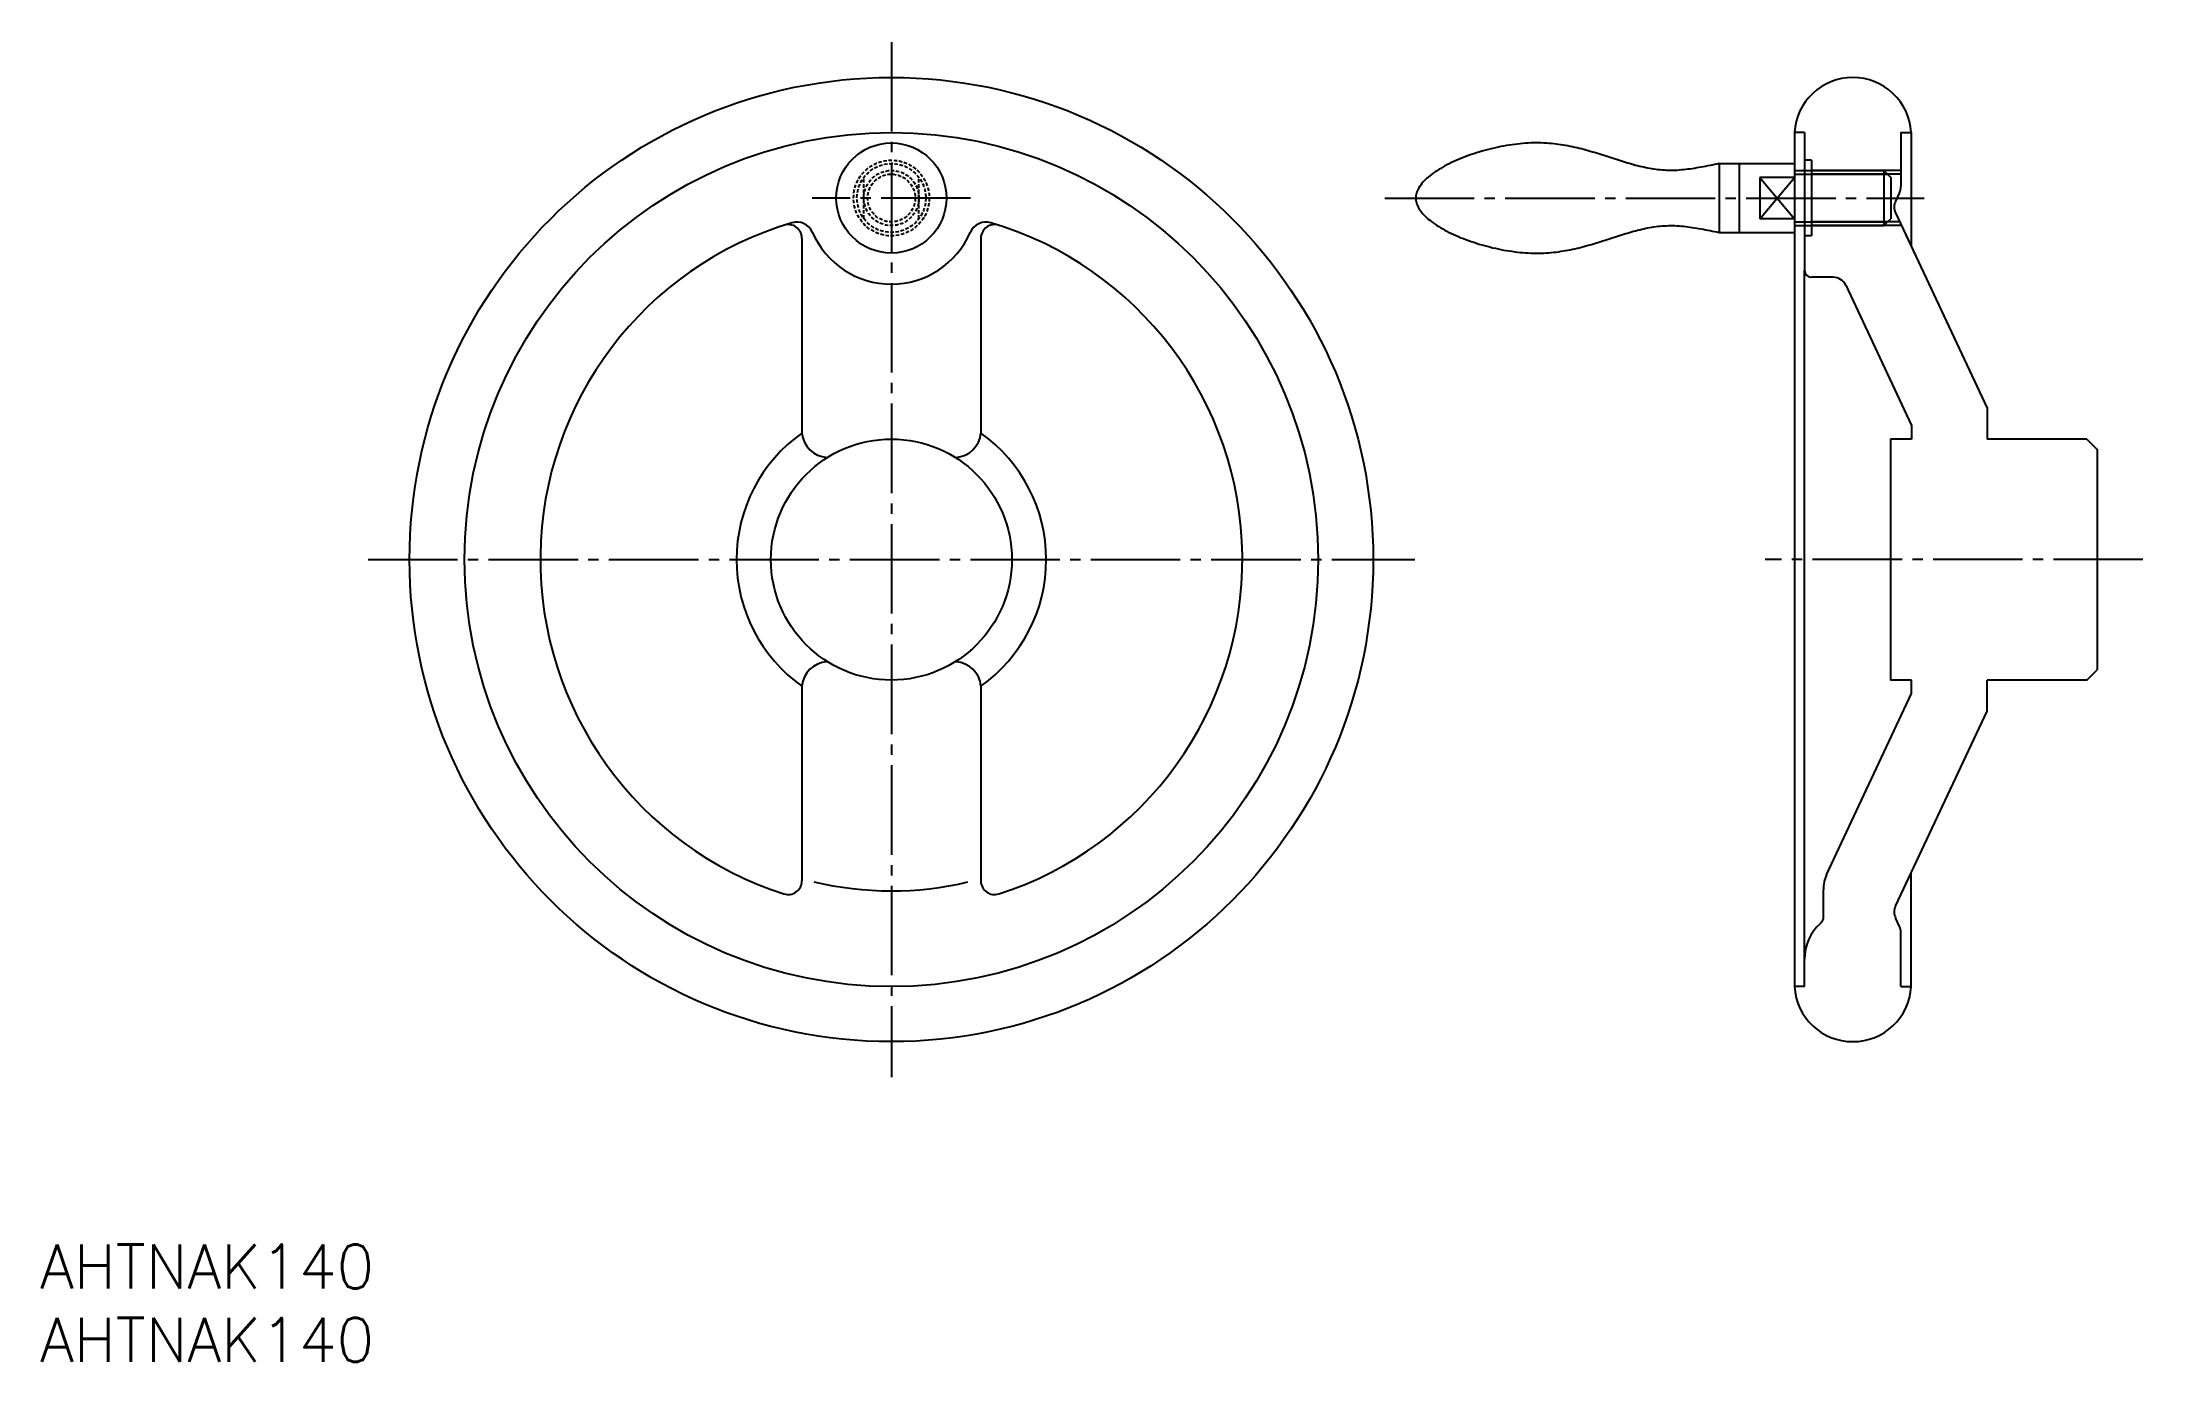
# Model space of a CAD drawing. Extents: x 44 to 349, y 861 to 1053.
import ezdxf

# ---------------------------------------------------------------- set-up
doc = ezdxf.new("R2010")
doc.units = 0
doc.header["$MEASUREMENT"] = 0
doc.linetypes.add('CENTER', pattern=[17.5, 13, -1.5, 1.5, -1.5])
doc.linetypes.add('DASHED', pattern=[0.75, 0.5, -0.25])
doc.layers.get('0').update_dxf_attribs({"linetype": 'CONTINUOUS'})
doc.layers.add('CENTER', color=1, linetype='CENTER')
doc.styles.get("Standard").update_dxf_attribs({"font": 'txt.shx', "bigfont": '@extfont2.shx'})

msp = doc.modelspace()

# ---------------------------------------------------------------- linework, layer by layer
at = {"color": 7, "linetype": 'Continuous'}
for p, q in [((298.72, 1039.51), (298.72, 915.51)), ((300.21, 1039.51), (298.72, 1039.51)), ((300.21, 1039.51), (300.21, 1019.51)), ((314.21, 1039.51), (315.7, 1039.51)), ((314.21, 1039.51), (314.21, 1035.01)), ((315.7, 1039.51), (315.7, 1022.99)), ((287.78, 1035.01), (298.72, 1035.01)), ((287.78, 1035.01), (287.78, 1025.01)), ((290.72, 1035.01), (290.72, 1025.01)), ((298.72, 1035.01), (298.72, 1025.01)), ((301.21, 1035.51), (300.21, 1035.51)), ((301.21, 1035.51), (301.21, 1024.51)), ((314.21, 1035.01), (314.21, 1031.66)), ((298.72, 1033.01), (293.72, 1033.01)), ((293.72, 1033.01), (293.72, 1027.01)), ((298.72, 1034.01), (311.72, 1034.01)), ((314.21, 1033.47), (301.21, 1033.47)), ((311.72, 1034.01), (312.72, 1033.01)), ((311.72, 1034.01), (311.72, 1026.01)), ((312.72, 1033.01), (312.72, 1027.01)), ((314.01, 1030.8), (313.42, 1029.56)), ((298.72, 1027.01), (293.72, 1027.01)), ((298.72, 1026.01), (311.72, 1026.01)), ((314.03, 1026.55), (301.21, 1026.55)), ((311.72, 1026.01), (312.72, 1027.01)), ((313.42, 1027.85), (326.71, 999.51)), ((154.53, 1024.16), (154.53, 995.88)), ((180.53, 1024.16), (180.53, 995.88)), ((287.78, 1025.01), (298.72, 1025.01)), ((301.21, 1024.51), (300.21, 1024.51)), ((300.21, 915.51), (300.21, 1019.51)), ((304.37, 1018.51), (301.21, 1018.51)), ((306.19, 1017.36), (315.74, 996.99)), ((326.71, 999.51), (326.71, 995.01)), ((315.74, 996.99), (315.74, 995.01)), ((315.74, 995.01), (312.71, 995.01)), ((312.71, 995.01), (312.71, 960.01)), ((341.21, 995.01), (326.71, 995.01)), ((341.21, 995.01), (342.71, 993.51)), ((342.71, 993.51), (342.71, 961.51)), ((341.21, 960.01), (342.71, 961.51)), ((154.53, 959.15), (154.53, 930.87)), ((180.53, 959.15), (180.53, 930.87)), ((315.74, 960.01), (312.71, 960.01)), ((315.74, 958.04), (315.74, 960.01)), ((341.21, 960.01), (326.71, 960.01)), ((326.71, 955.51), (326.71, 960.01)), ((303.4, 931.74), (315.74, 958.04)), ((313.42, 927.18), (326.71, 955.51)), ((315.7, 915.51), (315.7, 932.04)), ((302.93, 925.33), (302.93, 929.61)), ((314.01, 924.23), (313.42, 925.47)), ((314.21, 915.51), (314.21, 923.37)), ((300.21, 915.51), (298.72, 915.51)), ((314.21, 915.51), (315.7, 915.51))]:
    msp.add_line(p, q, dxfattribs=at)
at = {"color": 3, "linetype": 'DASHED'}
for p, q in [((163.53, 1027.01), (163.53, 1033.01)), ((171.53, 1027.01), (171.53, 1033.01))]:
    msp.add_line(p, q, dxfattribs=at)
at = {"color": 3, "linetype": 'Continuous'}
for p, q in [((293.72, 1027.01), (298.72, 1033.01)), ((293.72, 1033.01), (298.72, 1027.01)), ((298.72, 1033.47), (312.27, 1033.47)), ((314.21, 1034.01), (301.21, 1034.01)), ((298.72, 1026.55), (312.27, 1026.55)), ((314.28, 1026.01), (301.21, 1026.01))]:
    msp.add_line(p, q, dxfattribs=at)
at = {"color": 7}
msp.add_polyline3d([(287.78, 1035.01, 0), (287.45, 1034.94, 0), (287.13, 1034.87, 0), (286.8, 1034.8, 0), (286.48, 1034.74, 0), (286.15, 1034.67, 0), (285.83, 1034.61, 0), (285.5, 1034.54, 0), (285.18, 1034.48, 0), (284.86, 1034.43, 0), (284.54, 1034.37, 0), (284.22, 1034.32, 0), (283.89, 1034.27, 0), (283.57, 1034.22, 0), (283.26, 1034.18, 0), (282.94, 1034.14, 0), (282.62, 1034.11, 0), (282.31, 1034.08, 0), (281.99, 1034.05, 0), (281.68, 1034.03, 0), (281.37, 1034.02, 0), (281.06, 1034.01, 0), (280.75, 1034.01, 0), (280.44, 1034.01, 0), (280.13, 1034.02, 0), (279.83, 1034.04, 0), (279.53, 1034.06, 0), (279.22, 1034.08, 0), (278.92, 1034.11, 0), (278.62, 1034.15, 0), (278.32, 1034.19, 0), (278.02, 1034.24, 0), (277.73, 1034.29, 0), (277.43, 1034.34, 0), (277.13, 1034.4, 0), (276.84, 1034.47, 0), (276.54, 1034.53, 0), (276.25, 1034.6, 0), (275.95, 1034.68, 0), (275.66, 1034.75, 0), (275.37, 1034.83, 0), (275.07, 1034.91, 0), (274.78, 1035, 0), (274.48, 1035.08, 0), (274.19, 1035.17, 0), (273.89, 1035.26, 0), (273.6, 1035.35, 0), (273.3, 1035.45, 0), (273, 1035.54, 0), (272.71, 1035.64, 0), (272.41, 1035.73, 0), (272.11, 1035.83, 0), (271.81, 1035.93, 0), (271.51, 1036.02, 0), (271.21, 1036.12, 0), (270.9, 1036.22, 0), (270.6, 1036.31, 0), (270.29, 1036.41, 0), (269.99, 1036.5, 0), (269.68, 1036.6, 0), (269.37, 1036.69, 0), (269.05, 1036.78, 0), (268.74, 1036.87, 0), (268.42, 1036.96, 0), (268.11, 1037.05, 0), (267.79, 1037.13, 0), (267.47, 1037.21, 0), (267.14, 1037.29, 0), (266.81, 1037.36, 0), (266.49, 1037.44, 0), (266.15, 1037.5, 0), (265.82, 1037.57, 0), (265.48, 1037.63, 0), (265.15, 1037.69, 0), (264.8, 1037.74, 0), (264.46, 1037.79, 0), (264.11, 1037.84, 0), (263.76, 1037.88, 0), (263.4, 1037.91, 0), (263.05, 1037.95, 0), (262.69, 1037.97, 0), (262.32, 1037.99, 0), (261.95, 1038, 0), (261.58, 1038.01, 0), (261.21, 1038.01, 0), (260.83, 1038.01, 0), (260.45, 1038, 0), (260.06, 1037.98, 0), (259.67, 1037.96, 0), (259.28, 1037.93, 0), (258.88, 1037.89, 0), (258.49, 1037.85, 0), (258.09, 1037.8, 0), (257.69, 1037.75, 0), (257.29, 1037.69, 0), (256.89, 1037.62, 0), (256.48, 1037.55, 0), (256.08, 1037.47, 0), (255.68, 1037.39, 0), (255.28, 1037.3, 0), (254.88, 1037.21, 0), (254.48, 1037.12, 0), (254.08, 1037.01, 0), (253.68, 1036.91, 0), (253.29, 1036.8, 0), (252.9, 1036.68, 0), (252.52, 1036.56, 0), (252.13, 1036.44, 0), (251.75, 1036.31, 0), (251.38, 1036.18, 0), (251.01, 1036.04, 0), (250.64, 1035.9, 0), (250.28, 1035.76, 0), (249.93, 1035.61, 0), (249.58, 1035.46, 0), (249.24, 1035.31, 0), (248.9, 1035.15, 0), (248.58, 1034.99, 0), (248.25, 1034.83, 0), (247.94, 1034.66, 0), (247.64, 1034.49, 0), (247.34, 1034.32, 0), (247.06, 1034.15, 0), (246.78, 1033.97, 0), (246.51, 1033.79, 0), (246.25, 1033.61, 0), (246, 1033.43, 0), (245.77, 1033.24, 0), (245.54, 1033.06, 0), (245.33, 1032.87, 0), (245.12, 1032.68, 0), (244.93, 1032.49, 0), (244.76, 1032.29, 0), (244.59, 1032.1, 0), (244.44, 1031.9, 0), (244.3, 1031.71, 0), (244.18, 1031.51, 0), (244.07, 1031.31, 0), (243.97, 1031.11, 0), (243.89, 1030.91, 0), (243.83, 1030.71, 0), (243.78, 1030.51, 0), (243.74, 1030.31, 0), (243.73, 1030.11, 0), (243.73, 1029.91, 0), (243.74, 1029.7, 0), (243.78, 1029.5, 0), (243.83, 1029.3, 0), (243.89, 1029.1, 0), (243.97, 1028.9, 0), (244.07, 1028.7, 0), (244.18, 1028.5, 0), (244.3, 1028.31, 0), (244.44, 1028.11, 0), (244.59, 1027.91, 0), (244.76, 1027.72, 0), (244.93, 1027.53, 0), (245.12, 1027.34, 0), (245.33, 1027.15, 0), (245.54, 1026.96, 0), (245.77, 1026.77, 0), (246, 1026.58, 0), (246.25, 1026.4, 0), (246.51, 1026.22, 0), (246.78, 1026.04, 0), (247.06, 1025.87, 0), (247.34, 1025.69, 0), (247.64, 1025.52, 0), (247.94, 1025.35, 0), (248.25, 1025.19, 0), (248.58, 1025.02, 0), (248.9, 1024.86, 0), (249.24, 1024.71, 0), (249.58, 1024.55, 0), (249.93, 1024.4, 0), (250.28, 1024.25, 0), (250.64, 1024.11, 0), (251.01, 1023.97, 0), (251.38, 1023.84, 0), (251.75, 1023.7, 0), (252.13, 1023.58, 0), (252.52, 1023.45, 0), (252.9, 1023.33, 0), (253.29, 1023.22, 0), (253.68, 1023.11, 0), (254.08, 1023, 0), (254.48, 1022.9, 0), (254.88, 1022.8, 0), (255.28, 1022.71, 0), (255.68, 1022.62, 0), (256.08, 1022.54, 0), (256.48, 1022.46, 0), (256.89, 1022.39, 0), (257.29, 1022.33, 0), (257.69, 1022.27, 0), (258.09, 1022.21, 0), (258.49, 1022.17, 0), (258.88, 1022.12, 0), (259.28, 1022.09, 0), (259.67, 1022.06, 0), (260.06, 1022.03, 0), (260.45, 1022.02, 0), (260.83, 1022, 0), (261.21, 1022, 0), (261.58, 1022, 0), (261.95, 1022.01, 0), (262.32, 1022.02, 0), (262.69, 1022.04, 0), (263.05, 1022.07, 0), (263.4, 1022.1, 0), (263.76, 1022.13, 0), (264.11, 1022.17, 0), (264.46, 1022.22, 0), (264.8, 1022.27, 0), (265.15, 1022.32, 0), (265.48, 1022.38, 0), (265.82, 1022.44, 0), (266.15, 1022.51, 0), (266.49, 1022.58, 0), (266.81, 1022.65, 0), (267.14, 1022.73, 0), (267.47, 1022.8, 0), (267.79, 1022.89, 0), (268.11, 1022.97, 0), (268.42, 1023.05, 0), (268.74, 1023.14, 0), (269.05, 1023.23, 0), (269.37, 1023.32, 0), (269.68, 1023.42, 0), (269.99, 1023.51, 0), (270.29, 1023.6, 0), (270.6, 1023.7, 0), (270.9, 1023.8, 0), (271.21, 1023.89, 0), (271.51, 1023.99, 0), (271.81, 1024.09, 0), (272.11, 1024.19, 0), (272.41, 1024.28, 0), (272.71, 1024.38, 0), (273, 1024.47, 0), (273.3, 1024.57, 0), (273.6, 1024.66, 0), (273.89, 1024.75, 0), (274.19, 1024.84, 0), (274.48, 1024.93, 0), (274.78, 1025.02, 0), (275.07, 1025.1, 0), (275.37, 1025.18, 0), (275.66, 1025.26, 0), (275.95, 1025.34, 0), (276.25, 1025.41, 0), (276.54, 1025.48, 0), (276.84, 1025.55, 0), (277.13, 1025.61, 0), (277.43, 1025.67, 0), (277.73, 1025.72, 0), (278.02, 1025.77, 0), (278.32, 1025.82, 0), (278.62, 1025.86, 0), (278.92, 1025.9, 0), (279.22, 1025.93, 0), (279.53, 1025.96, 0), (279.83, 1025.98, 0), (280.13, 1025.99, 0), (280.44, 1026, 0), (280.75, 1026.01, 0), (281.06, 1026, 0), (281.37, 1026, 0), (281.68, 1025.98, 0), (281.99, 1025.96, 0), (282.31, 1025.94, 0), (282.62, 1025.91, 0), (282.94, 1025.87, 0), (283.26, 1025.83, 0), (283.57, 1025.79, 0), (283.89, 1025.75, 0), (284.22, 1025.7, 0), (284.54, 1025.64, 0), (284.86, 1025.59, 0), (285.18, 1025.53, 0), (285.5, 1025.47, 0), (285.83, 1025.41, 0), (286.15, 1025.34, 0), (286.48, 1025.28, 0), (286.8, 1025.21, 0), (287.13, 1025.14, 0), (287.45, 1025.08, 0), (287.78, 1025.01, 0)], dxfattribs=at)
at = {"color": 7, "linetype": 'Continuous'}
for centre, radius in [((167.53, 977.51), 70), ((167.53, 977.51), 62), ((167.53, 1030.01), 8), ((167.53, 977.51), 17.5)]:
    msp.add_circle(centre, radius, dxfattribs=at)
at = {"color": 3, "linetype": 'DASHED'}
for radius in [5.5, 5, 4, 3.46]:
    msp.add_circle((167.53, 1030.01), radius, dxfattribs=at)
at = {"color": 7, "linetype": 'Continuous'}
for centre, radius, start, end in [((307.21, 1039.01), 8.5, 3.3723, 176.6277), ((315.23, 1028.7), 2, 154.448, 205.133), ((312.21, 1031.66), 2, 334.448, 0), ((167.53, 977.51), 51, 106.4718, 252.1743), ((152.53, 1024.16), 2, 0, 107.8257), ((153.78, 1024.02), 2.5, 23.5385, 106.4718), ((181.29, 1024.02), 2.5, 73.5282, 156.4615), ((182.53, 1024.16), 2, 72.1743, 180), ((167.53, 977.51), 51, 287.8257, 73.5282), ((167.53, 1030.01), 12.5, 203.5385, 336.4615), ((301.21, 1019.51), 1, 180, 270), ((304.37, 1016.51), 2, 25.133, 90), ((167.53, 977.51), 22.5, 125.2944, 234.7056), ((158.42, 996.25), 3.91, 185.418, 265.9673), ((176.65, 996.25), 3.91, 274.0327, 354.582), ((167.53, 977.51), 22.5, 305.2944, 54.7056), ((158.42, 958.78), 3.91, 94.0327, 174.582), ((176.65, 958.78), 3.91, 5.418, 85.9673), ((307.93, 929.61), 5, 154.867, 180), ((152.53, 930.87), 2, 252.1743, 0), ((167.53, 977.51), 48.11, 256.4378, 283.3685), ((182.53, 930.87), 2, 180, 287.8257), ((301.09, 926.11), 2, 312.8435, 337), ((315.23, 926.33), 2, 154.867, 205.552), ((307.21, 919.51), 7, 132.8435, 180), ((312.21, 923.37), 2, 0, 25.552), ((307.21, 916.01), 8.5, 183.3723, 356.6277)]:
    msp.add_arc(centre, radius, start, end, dxfattribs=at)
at = {"layer": 'CENTER', "color": 1, "linetype": 'CENTER'}
for p, q in [((167.53, 1052.66), (167.53, 902.37)), ((179.03, 1030.01), (156.04, 1030.01)), ((239.22, 1030.01), (317.57, 1030.01)), ((91.5, 977.51), (243.56, 977.51)), ((349.37, 977.51), (294.49, 977.51))]:
    msp.add_line(p, q, dxfattribs=at)

# ---------------------------------------------------------------- texts
at = {"color": 7, "linetype": 'Continuous'}
for p in [(43.85, 871.67), (43.85, 861)]:
    msp.add_text('AHTNAK140', height=6.4, dxfattribs=at).set_placement(p)

doc.saveas('drawing.dxf')
